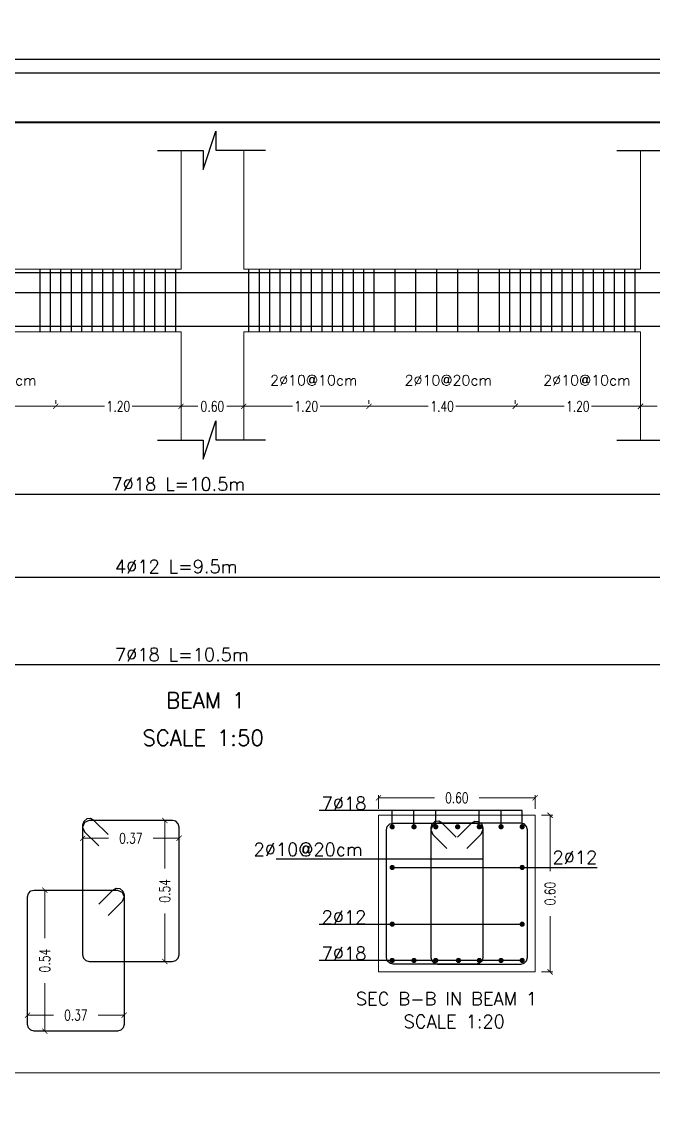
# Model space of a CAD drawing. Extents: x 166525 to 167198, y 178739 to 179747.
# Drawn here: x 167079.72 to 167091.81, y 179248.73 to 179269.75 of the extents above; entities that cross this region are included whole.
import ezdxf

# ---------------------------------------------------------------- set-up
doc = ezdxf.new("R2010")
doc.units = 0
doc.header["$MEASUREMENT"] = 0
doc.linetypes.add('AUSGEZOGEN', pattern=[0])
doc.linetypes.add('VONLAYER', pattern=[0])
doc.layers.get('0').update_dxf_attribs({"linetype": 'CONTINUOUS'})
doc.layers.get('DEFPOINTS').update_dxf_attribs({"linetype": 'CONTINUOUS'})
doc.layers.add('BEAM', color=6, linetype='CONTINUOUS', lineweight=13)
for name, color, linetype in [('BEAM-DIM', 4, 'CONTINUOUS'), ('BEAM-REIN', 2, 'CONTINUOUS'), ('COVER', 7, 'CONTINUOUS'), ('EBENE0', 7, 'AUSGEZOGEN'), ('FRAME', 2, 'CONTINUOUS'), ('MHATCH', 8, 'CONTINUOUS'), ('rebar call line', 8, 'CONTINUOUS'), ('REBARS', 2, 'CONTINUOUS'), ('Reinforcement', 10, 'CONTINUOUS'), ('TEXT', 7, 'CONTINUOUS')]:
    doc.layers.add(name, color=color, linetype=linetype)
doc.styles.add('DIM', font='simplex.shx', dxfattribs={"width": 0.75})
doc.styles.add('ROMANS', font='romans.shx')
doc.dimstyles.new('MUTASIM', dxfattribs={"dimscale": 0.9995, "dimtxt": 0.2, "dimasz": 0.1, "dimexe": 0.05, "dimexo": 0.12, "dimgap": 0.05, "dimtad": 0, "dimzin": 0, "dimdsep": 46, "dimtxsty": 'DIM', "dimblk": 'ARCHTICK', "dimcen": 0.09, "dimclrd": 35, "dimclre": 33, "dimclrt": 256, "dimazin": 0, "dimtfac": 1, "dimtofl": 0, "dimtmove": 1, "dimatfit": 3, "dimfxl": 0.18, "dimtolj": 1, "dimtzin": 0, "dimlwd": 13, "dimlwe": 9, "dimarcsym": 0})

# ---------------------------------------------------------------- blocks, each defined once
blk = doc.blocks.new('_ARCHTICK')
at = {"color": 0, "linetype": 'ByBlock', "const_width": 0.15}
blk.add_lwpolyline([(-0.5, -0.5), (0.5, 0.5)], dxfattribs=at)
blk = doc.blocks.new('*D1806')
at = {"layer": 'BEAM', "color": 33, "lineweight": 9, "transparency": 16777216}
for p, q in [((167086.551, 179254.684), (167086.551, 179254.946)), ((167089.551, 179254.684), (167089.551, 179254.946))]:
    blk.add_line(p, q, dxfattribs=at)
at = {"layer": 'BEAM', "color": 35, "lineweight": 13, "transparency": 16777216}
for p, q in [((167086.551, 179254.896), (167087.623, 179254.896)), ((167089.551, 179254.896), (167088.48, 179254.896))]:
    blk.add_line(p, q, dxfattribs=at)
at = {"layer": 'DEFPOINTS', "color": 0, "transparency": 16777216}
for p in [(167089.551, 179254.896), (167086.551, 179254.564), (167089.551, 179254.564)]:
    blk.add_point(p, dxfattribs=at)
at = {"layer": 'BEAM', "color": 35, "lineweight": 13, "transparency": 16777216, "xscale": 0.09995000000000001, "yscale": 0.09995000000000001, "zscale": 0.09995000000000001, "rotation": 180}
blk.add_blockref('_ARCHTICK', (167086.551, 179254.896), dxfattribs=at)
at = {"layer": 'BEAM', "color": 35, "lineweight": 13, "transparency": 16777216, "xscale": 0.09995000000000001, "yscale": 0.09995000000000001, "zscale": 0.09995000000000001}
blk.add_blockref('_ARCHTICK', (167089.551, 179254.896), dxfattribs=at)
at = {"layer": 'BEAM', "transparency": 16777216, "insert": (167088.051, 179254.896), "char_height": 0.1999, "attachment_point": 5, "style": 'DIM'}
blk.add_mtext('\\A1;0.60', dxfattribs=at)
blk = doc.blocks.new('*D1807')
at = {"layer": 'BEAM', "color": 33, "lineweight": 9, "transparency": 16777216}
for p, q in [((167089.671, 179254.564), (167089.887, 179254.564)), ((167089.671, 179251.564), (167089.887, 179251.564))]:
    blk.add_line(p, q, dxfattribs=at)
at = {"layer": 'BEAM', "color": 35, "lineweight": 13, "transparency": 16777216}
for p, q in [((167089.837, 179254.564), (167089.837, 179253.492)), ((167089.837, 179251.564), (167089.837, 179252.635))]:
    blk.add_line(p, q, dxfattribs=at)
at = {"layer": 'DEFPOINTS', "color": 0, "transparency": 16777216}
for p in [(167089.551, 179254.564), (167089.837, 179254.564), (167089.551, 179251.564)]:
    blk.add_point(p, dxfattribs=at)
at = {"layer": 'BEAM', "color": 35, "lineweight": 13, "transparency": 16777216, "xscale": 0.09995000000000001, "yscale": 0.09995000000000001, "zscale": 0.09995000000000001}
for p, rotation in [((167089.837, 179254.564), 90), ((167089.837, 179251.564), 270)]:
    blk.add_blockref('_ARCHTICK', p, dxfattribs=dict(at, rotation=rotation))
at = {"layer": 'BEAM', "transparency": 16777216, "insert": (167089.837, 179253.064), "char_height": 0.1999, "attachment_point": 5, "rotation": 90, "style": 'DIM'}
blk.add_mtext('\\A1;0.60', dxfattribs=at)
blk = doc.blocks.new('*D1608')
at = {"layer": 'BEAM', "color": 33, "lineweight": 9, "transparency": 16777216}
for p, q in [((167077.568, 179262.511), (167077.568, 179262.441)), ((167080.368, 179262.511), (167080.368, 179262.441))]:
    blk.add_line(p, q, dxfattribs=at)
at = {"layer": 'BEAM', "color": 35, "lineweight": 13, "transparency": 16777216}
for p, q in [((167077.568, 179262.391), (167078.704, 179262.391)), ((167080.368, 179262.391), (167079.232, 179262.391))]:
    blk.add_line(p, q, dxfattribs=at)
at = {"layer": 'DEFPOINTS', "color": 0, "transparency": 16777216}
for p in [(167077.568, 179262.391), (167080.368, 179262.391), (167080.368, 179262.391)]:
    blk.add_point(p, dxfattribs=at)
at = {"layer": 'BEAM', "color": 35, "lineweight": 13, "transparency": 16777216, "xscale": 0.09995000000000001, "yscale": 0.09995000000000001, "zscale": 0.09995000000000001, "rotation": 180}
blk.add_blockref('_ARCHTICK', (167077.568, 179262.391), dxfattribs=at)
at = {"layer": 'BEAM', "color": 35, "lineweight": 13, "transparency": 16777216, "xscale": 0.09995000000000001, "yscale": 0.09995000000000001, "zscale": 0.09995000000000001}
blk.add_blockref('_ARCHTICK', (167080.368, 179262.391), dxfattribs=at)
at = {"layer": 'BEAM', "transparency": 16777216, "insert": (167078.968, 179262.391), "char_height": 0.1999, "attachment_point": 5, "style": 'DIM'}
blk.add_mtext('\\A1;1.40', dxfattribs=at)
blk = doc.blocks.new('*D1609')
at = {"layer": 'BEAM', "color": 33, "lineweight": 9, "transparency": 16777216}
for p, q in [((167080.368, 179262.511), (167080.368, 179262.441)), ((167082.768, 179262.511), (167082.768, 179262.441))]:
    blk.add_line(p, q, dxfattribs=at)
at = {"layer": 'BEAM', "color": 35, "lineweight": 13, "transparency": 16777216}
for p, q in [((167080.368, 179262.391), (167081.304, 179262.391)), ((167082.768, 179262.391), (167081.832, 179262.391))]:
    blk.add_line(p, q, dxfattribs=at)
at = {"layer": 'DEFPOINTS', "color": 0, "transparency": 16777216}
for p in [(167080.368, 179262.391), (167082.768, 179262.391), (167082.768, 179262.391)]:
    blk.add_point(p, dxfattribs=at)
at = {"layer": 'BEAM', "color": 35, "lineweight": 13, "transparency": 16777216, "xscale": 0.09995000000000001, "yscale": 0.09995000000000001, "zscale": 0.09995000000000001, "rotation": 180}
blk.add_blockref('_ARCHTICK', (167080.368, 179262.391), dxfattribs=at)
at = {"layer": 'BEAM', "color": 35, "lineweight": 13, "transparency": 16777216, "xscale": 0.09995000000000001, "yscale": 0.09995000000000001, "zscale": 0.09995000000000001}
blk.add_blockref('_ARCHTICK', (167082.768, 179262.391), dxfattribs=at)
at = {"layer": 'BEAM', "transparency": 16777216, "insert": (167081.568, 179262.391), "char_height": 0.1999, "attachment_point": 5, "style": 'DIM'}
blk.add_mtext('\\A1;1.20', dxfattribs=at)
blk = doc.blocks.new('*D1610')
at = {"layer": 'BEAM', "color": 33, "lineweight": 9, "transparency": 16777216}
for p, q in [((167082.768, 179262.511), (167082.768, 179262.441)), ((167083.968, 179262.511), (167083.968, 179262.441))]:
    blk.add_line(p, q, dxfattribs=at)
at = {"layer": 'BEAM', "color": 35, "lineweight": 13, "transparency": 16777216}
for p, q in [((167082.768, 179262.391), (167083.09, 179262.391)), ((167083.968, 179262.391), (167083.647, 179262.391))]:
    blk.add_line(p, q, dxfattribs=at)
at = {"layer": 'DEFPOINTS', "color": 0, "transparency": 16777216}
for p in [(167082.768, 179262.391), (167083.968, 179262.391), (167083.968, 179262.391)]:
    blk.add_point(p, dxfattribs=at)
at = {"layer": 'BEAM', "color": 35, "lineweight": 13, "transparency": 16777216, "xscale": 0.09995000000000001, "yscale": 0.09995000000000001, "zscale": 0.09995000000000001, "rotation": 180}
blk.add_blockref('_ARCHTICK', (167082.768, 179262.391), dxfattribs=at)
at = {"layer": 'BEAM', "color": 35, "lineweight": 13, "transparency": 16777216, "xscale": 0.09995000000000001, "yscale": 0.09995000000000001, "zscale": 0.09995000000000001}
blk.add_blockref('_ARCHTICK', (167083.968, 179262.391), dxfattribs=at)
at = {"layer": 'BEAM', "transparency": 16777216, "insert": (167083.368, 179262.391), "char_height": 0.1999, "attachment_point": 5, "style": 'DIM'}
blk.add_mtext('\\A1;0.60', dxfattribs=at)
blk = doc.blocks.new('*D1611')
at = {"layer": 'BEAM', "color": 33, "lineweight": 9, "transparency": 16777216}
for p, q in [((167083.968, 179262.511), (167083.968, 179262.441)), ((167086.368, 179262.511), (167086.368, 179262.441))]:
    blk.add_line(p, q, dxfattribs=at)
at = {"layer": 'BEAM', "color": 35, "lineweight": 13, "transparency": 16777216}
for p, q in [((167083.968, 179262.391), (167084.904, 179262.391)), ((167086.368, 179262.391), (167085.432, 179262.391))]:
    blk.add_line(p, q, dxfattribs=at)
at = {"layer": 'DEFPOINTS', "color": 0, "transparency": 16777216}
for p in [(167083.968, 179262.391), (167086.368, 179262.391), (167086.368, 179262.391)]:
    blk.add_point(p, dxfattribs=at)
at = {"layer": 'BEAM', "color": 35, "lineweight": 13, "transparency": 16777216, "xscale": 0.09995000000000001, "yscale": 0.09995000000000001, "zscale": 0.09995000000000001, "rotation": 180}
blk.add_blockref('_ARCHTICK', (167083.968, 179262.391), dxfattribs=at)
at = {"layer": 'BEAM', "color": 35, "lineweight": 13, "transparency": 16777216, "xscale": 0.09995000000000001, "yscale": 0.09995000000000001, "zscale": 0.09995000000000001}
blk.add_blockref('_ARCHTICK', (167086.368, 179262.391), dxfattribs=at)
at = {"layer": 'BEAM', "transparency": 16777216, "insert": (167085.168, 179262.391), "char_height": 0.1999, "attachment_point": 5, "style": 'DIM'}
blk.add_mtext('\\A1;1.20', dxfattribs=at)
blk = doc.blocks.new('*D1612')
at = {"layer": 'BEAM', "color": 33, "lineweight": 9, "transparency": 16777216}
for p, q in [((167086.368, 179262.511), (167086.368, 179262.441)), ((167089.168, 179262.511), (167089.168, 179262.441))]:
    blk.add_line(p, q, dxfattribs=at)
at = {"layer": 'BEAM', "color": 35, "lineweight": 13, "transparency": 16777216}
for p, q in [((167086.368, 179262.391), (167087.504, 179262.391)), ((167089.168, 179262.391), (167088.032, 179262.391))]:
    blk.add_line(p, q, dxfattribs=at)
at = {"layer": 'DEFPOINTS', "color": 0, "transparency": 16777216}
for p in [(167086.368, 179262.391), (167089.168, 179262.391), (167089.168, 179262.391)]:
    blk.add_point(p, dxfattribs=at)
at = {"layer": 'BEAM', "color": 35, "lineweight": 13, "transparency": 16777216, "xscale": 0.09995000000000001, "yscale": 0.09995000000000001, "zscale": 0.09995000000000001, "rotation": 180}
blk.add_blockref('_ARCHTICK', (167086.368, 179262.391), dxfattribs=at)
at = {"layer": 'BEAM', "color": 35, "lineweight": 13, "transparency": 16777216, "xscale": 0.09995000000000001, "yscale": 0.09995000000000001, "zscale": 0.09995000000000001}
blk.add_blockref('_ARCHTICK', (167089.168, 179262.391), dxfattribs=at)
at = {"layer": 'BEAM', "transparency": 16777216, "insert": (167087.768, 179262.391), "char_height": 0.1999, "attachment_point": 5, "style": 'DIM'}
blk.add_mtext('\\A1;1.40', dxfattribs=at)
blk = doc.blocks.new('*D1613')
at = {"layer": 'BEAM', "color": 33, "lineweight": 9, "transparency": 16777216}
for p, q in [((167089.168, 179262.511), (167089.168, 179262.441)), ((167091.568, 179262.511), (167091.568, 179262.441))]:
    blk.add_line(p, q, dxfattribs=at)
at = {"layer": 'BEAM', "color": 35, "lineweight": 13, "transparency": 16777216}
for p, q in [((167089.168, 179262.391), (167090.104, 179262.391)), ((167091.568, 179262.391), (167090.632, 179262.391))]:
    blk.add_line(p, q, dxfattribs=at)
at = {"layer": 'DEFPOINTS', "color": 0, "transparency": 16777216}
for p in [(167089.168, 179262.391), (167091.568, 179262.391), (167091.568, 179262.391)]:
    blk.add_point(p, dxfattribs=at)
at = {"layer": 'BEAM', "color": 35, "lineweight": 13, "transparency": 16777216, "xscale": 0.09995000000000001, "yscale": 0.09995000000000001, "zscale": 0.09995000000000001, "rotation": 180}
blk.add_blockref('_ARCHTICK', (167089.168, 179262.391), dxfattribs=at)
at = {"layer": 'BEAM', "color": 35, "lineweight": 13, "transparency": 16777216, "xscale": 0.09995000000000001, "yscale": 0.09995000000000001, "zscale": 0.09995000000000001}
blk.add_blockref('_ARCHTICK', (167091.568, 179262.391), dxfattribs=at)
at = {"layer": 'BEAM', "transparency": 16777216, "insert": (167090.368, 179262.391), "char_height": 0.1999, "attachment_point": 5, "style": 'DIM'}
blk.add_mtext('\\A1;1.20', dxfattribs=at)
blk = doc.blocks.new('*D1614')
at = {"layer": 'BEAM', "color": 33, "lineweight": 9, "transparency": 16777216}
for p, q in [((167091.568, 179262.511), (167091.568, 179262.441)), ((167092.768, 179262.511), (167092.768, 179262.441))]:
    blk.add_line(p, q, dxfattribs=at)
at = {"layer": 'BEAM', "color": 35, "lineweight": 13, "transparency": 16777216}
for p, q in [((167091.568, 179262.391), (167091.89, 179262.391)), ((167092.768, 179262.391), (167092.447, 179262.391))]:
    blk.add_line(p, q, dxfattribs=at)
at = {"layer": 'DEFPOINTS', "color": 0, "transparency": 16777216}
for p in [(167091.568, 179262.391), (167092.768, 179262.391), (167092.768, 179262.391)]:
    blk.add_point(p, dxfattribs=at)
at = {"layer": 'BEAM', "color": 35, "lineweight": 13, "transparency": 16777216, "xscale": 0.09995000000000001, "yscale": 0.09995000000000001, "zscale": 0.09995000000000001, "rotation": 180}
blk.add_blockref('_ARCHTICK', (167091.568, 179262.391), dxfattribs=at)
at = {"layer": 'BEAM', "color": 35, "lineweight": 13, "transparency": 16777216, "xscale": 0.09995000000000001, "yscale": 0.09995000000000001, "zscale": 0.09995000000000001}
blk.add_blockref('_ARCHTICK', (167092.768, 179262.391), dxfattribs=at)
at = {"layer": 'BEAM', "transparency": 16777216, "insert": (167092.168, 179262.391), "char_height": 0.1999, "attachment_point": 5, "style": 'DIM'}
blk.add_mtext('\\A1;0.60', dxfattribs=at)
blk = doc.blocks.new('*D1824')
at = {"layer": 'BEAM', "color": 33, "lineweight": 9, "transparency": 16777216}
for p, q in [((167082.485, 179254.465), (167082.408, 179254.465)), ((167082.485, 179251.765), (167082.408, 179251.765))]:
    blk.add_line(p, q, dxfattribs=at)
at = {"layer": 'BEAM', "color": 35, "lineweight": 13, "transparency": 16777216}
for p, q in [((167082.458, 179254.465), (167082.458, 179253.546)), ((167082.458, 179251.765), (167082.458, 179252.683))]:
    blk.add_line(p, q, dxfattribs=at)
at = {"layer": 'DEFPOINTS', "color": 0, "transparency": 16777216}
for p in [(167082.458, 179254.465), (167082.605, 179254.465), (167082.605, 179251.765)]:
    blk.add_point(p, dxfattribs=at)
at = {"layer": 'BEAM', "color": 35, "lineweight": 13, "transparency": 16777216, "xscale": 0.09995000000000001, "yscale": 0.09995000000000001, "zscale": 0.09995000000000001}
for p, rotation in [((167082.458, 179254.465), 90), ((167082.458, 179251.765), 270)]:
    blk.add_blockref('_ARCHTICK', p, dxfattribs=dict(at, rotation=rotation))
at = {"layer": 'BEAM', "transparency": 16777216, "insert": (167082.458, 179253.115), "char_height": 0.1999, "attachment_point": 5, "rotation": 90, "style": 'DIM'}
blk.add_mtext('\\A1;0.54', dxfattribs=at)
blk = doc.blocks.new('*D1825')
at = {"layer": 'BEAM', "color": 33, "lineweight": 9, "transparency": 16777216}
for p, q in [((167080.884, 179254.218), (167080.884, 179254.073)), ((167082.732, 179254.218), (167082.732, 179254.073))]:
    blk.add_line(p, q, dxfattribs=at)
at = {"layer": 'BEAM', "color": 35, "lineweight": 13, "transparency": 16777216}
for p, q in [((167080.884, 179254.123), (167081.38, 179254.123)), ((167082.732, 179254.123), (167082.236, 179254.123))]:
    blk.add_line(p, q, dxfattribs=at)
at = {"layer": 'DEFPOINTS', "color": 0, "transparency": 16777216}
for p in [(167080.884, 179254.338), (167082.732, 179254.338), (167082.732, 179254.123)]:
    blk.add_point(p, dxfattribs=at)
at = {"layer": 'BEAM', "color": 35, "lineweight": 13, "transparency": 16777216, "xscale": 0.09995000000000001, "yscale": 0.09995000000000001, "zscale": 0.09995000000000001, "rotation": 180}
blk.add_blockref('_ARCHTICK', (167080.884, 179254.123), dxfattribs=at)
at = {"layer": 'BEAM', "color": 35, "lineweight": 13, "transparency": 16777216, "xscale": 0.09995000000000001, "yscale": 0.09995000000000001, "zscale": 0.09995000000000001}
blk.add_blockref('_ARCHTICK', (167082.732, 179254.123), dxfattribs=at)
at = {"layer": 'BEAM', "transparency": 16777216, "insert": (167081.808, 179254.123), "char_height": 0.1999, "attachment_point": 5, "style": 'DIM'}
blk.add_mtext('\\A1;0.37', dxfattribs=at)
blk = doc.blocks.new('*D1826')
at = {"layer": 'BEAM', "color": 33, "lineweight": 9, "transparency": 16777216}
for p, q in [((167079.829, 179250.678), (167079.829, 179250.787)), ((167081.677, 179250.678), (167081.677, 179250.787))]:
    blk.add_line(p, q, dxfattribs=at)
at = {"layer": 'BEAM', "color": 35, "lineweight": 13, "transparency": 16777216}
for p, q in [((167079.829, 179250.737), (167080.325, 179250.737)), ((167081.677, 179250.737), (167081.182, 179250.737))]:
    blk.add_line(p, q, dxfattribs=at)
at = {"layer": 'DEFPOINTS', "color": 0, "transparency": 16777216}
for p in [(167079.829, 179250.558), (167081.677, 179250.737), (167081.677, 179250.558)]:
    blk.add_point(p, dxfattribs=at)
at = {"layer": 'BEAM', "color": 35, "lineweight": 13, "transparency": 16777216, "xscale": 0.09995000000000001, "yscale": 0.09995000000000001, "zscale": 0.09995000000000001, "rotation": 180}
blk.add_blockref('_ARCHTICK', (167079.829, 179250.737), dxfattribs=at)
at = {"layer": 'BEAM', "color": 35, "lineweight": 13, "transparency": 16777216, "xscale": 0.09995000000000001, "yscale": 0.09995000000000001, "zscale": 0.09995000000000001}
blk.add_blockref('_ARCHTICK', (167081.677, 179250.737), dxfattribs=at)
at = {"layer": 'BEAM', "transparency": 16777216, "insert": (167080.753, 179250.737), "char_height": 0.1999, "attachment_point": 5, "style": 'DIM'}
blk.add_mtext('\\A1;0.37', dxfattribs=at)
blk = doc.blocks.new('*D1827')
at = {"layer": 'BEAM', "color": 33, "lineweight": 9, "transparency": 16777216}
for p, q in [((167080.076, 179253.131), (167080.209, 179253.131)), ((167080.076, 179250.431), (167080.209, 179250.431))]:
    blk.add_line(p, q, dxfattribs=at)
at = {"layer": 'BEAM', "color": 35, "lineweight": 13, "transparency": 16777216}
for p, q in [((167080.159, 179253.131), (167080.159, 179252.213)), ((167080.159, 179250.431), (167080.159, 179251.349))]:
    blk.add_line(p, q, dxfattribs=at)
at = {"layer": 'DEFPOINTS', "color": 0, "transparency": 16777216}
for p in [(167079.956, 179253.131), (167080.159, 179253.131), (167079.956, 179250.431)]:
    blk.add_point(p, dxfattribs=at)
at = {"layer": 'BEAM', "color": 35, "lineweight": 13, "transparency": 16777216, "xscale": 0.09995000000000001, "yscale": 0.09995000000000001, "zscale": 0.09995000000000001}
for p, rotation in [((167080.159, 179253.131), 90), ((167080.159, 179250.431), 270)]:
    blk.add_blockref('_ARCHTICK', p, dxfattribs=dict(at, rotation=rotation))
at = {"layer": 'BEAM', "transparency": 16777216, "insert": (167080.159, 179251.781), "char_height": 0.1999, "attachment_point": 5, "rotation": 90, "style": 'DIM'}
blk.add_mtext('\\A1;0.54', dxfattribs=at)

msp = doc.modelspace()

# ---------------------------------------------------------------- linework, layer by layer
at = {"layer": 'BEAM'}
for p, q in [((167082.76832, 179267.2915), (167082.76832, 179265.01802)), ((167083.96832, 179267.2915), (167083.96832, 179265.01802)), ((167091.56832, 179267.2915), (167091.56832, 179265.01802)), ((167075.16832, 179265.01802), (167082.76832, 179265.01802)), ((167083.96832, 179265.01802), (167091.56832, 179265.01802)), ((167075.16832, 179263.81802), (167082.76832, 179263.81802)), ((167082.76832, 179263.81802), (167082.76832, 179261.74675)), ((167083.96832, 179263.81802), (167083.96832, 179261.74675)), ((167083.96832, 179263.81802), (167091.56832, 179263.81802)), ((167091.56832, 179263.81802), (167091.56832, 179261.74675))]:
    msp.add_line(p, q, dxfattribs=at)
msp.add_lwpolyline([(167086.55142, 179251.56359), (167089.55142, 179251.56359), (167089.55142, 179254.56359), (167086.55142, 179254.56359)], close=True, dxfattribs=at)
at = {"layer": 'BEAM-REIN', "const_width": 0.0475}
for points in [[(167086.78657, 179254.34262, 1), (167086.83907, 179254.34262, 1)], [(167087.20357, 179254.34262, 1), (167087.25607, 179254.34262, 1)], [(167087.62057, 179254.34262, 1), (167087.67307, 179254.34262, 1)], [(167088.03995, 179254.34262, 1), (167088.09245, 179254.34262, 1)], [(167088.45457, 179254.34262, 1), (167088.50707, 179254.34262, 1)], [(167088.87157, 179254.34262, 1), (167088.92407, 179254.34262, 1)], [(167089.27542, 179254.34262, 1), (167089.32792, 179254.34262, 1)], [(167086.78657, 179253.56389, 1), (167086.83907, 179253.56389, 1)], [(167089.27542, 179253.56389, 1), (167089.32792, 179253.56389, 1)], [(167086.78657, 179252.47845, 1), (167086.83907, 179252.47845, 1)], [(167089.27542, 179252.47845, 1), (167089.32792, 179252.47845, 1)], [(167086.78657, 179251.78461, 1), (167086.83907, 179251.78461, 1)], [(167087.20357, 179251.78461, 1), (167087.25607, 179251.78461, 1)], [(167087.62057, 179251.78461, 1), (167087.67307, 179251.78461, 1)], [(167088.05667, 179251.78461, 1), (167088.10917, 179251.78461, 1)], [(167088.45457, 179251.78461, 1), (167088.50707, 179251.78461, 1)], [(167088.87157, 179251.78461, 1), (167088.92407, 179251.78461, 1)], [(167089.27542, 179251.78461, 1), (167089.32792, 179251.78461, 1)]]:
    msp.add_lwpolyline(points, format="xyb", close=True, dxfattribs=at)
at = {"layer": 'COVER', "flags": 128}
for points in [[(167043.74335, 179311.08886), (167103.6646, 179311.08886), (167103.6646, 179268.76636), (167043.74335, 179268.76636)], [(167043.12657, 179269.038), (167103.04782, 179269.038), (167103.04782, 179226.7155), (167043.12657, 179226.7155)]]:
    msp.add_lwpolyline(points, close=True, dxfattribs=at)
at = {"layer": 'EBENE0', "color": 8, "linetype": 'AUSGEZOGEN'}
for p, q in [((167083.19358, 179266.92332), (167083.43155, 179267.65482)), ((167083.43155, 179267.65482), (167083.43155, 179267.2915)), ((167082.31494, 179267.28907), (167083.19358, 179267.28907)), ((167083.19358, 179267.28907), (167083.19358, 179266.92332)), ((167083.43155, 179267.2915), (167084.3834, 179267.2915)), ((167091.11494, 179267.28907), (167091.99358, 179267.28907)), ((167083.19358, 179261.37856), (167083.43155, 179262.11007)), ((167083.43155, 179262.11007), (167083.43155, 179261.74675)), ((167082.31494, 179261.74432), (167083.19358, 179261.74432)), ((167083.19358, 179261.74432), (167083.19358, 179261.37856)), ((167083.43155, 179261.74675), (167084.3834, 179261.74675)), ((167091.11494, 179261.74432), (167091.99358, 179261.74432))]:
    msp.add_line(p, q, dxfattribs=at)
at = {"layer": 'FRAME', "color": 8, "linetype": 'Continuous', "lineweight": 0}
msp.add_line((167096.57581, 179249.63165), (167070.4189, 179249.63165), dxfattribs=at)
at = {"layer": 'MHATCH', "const_width": 0.03562, "flags": 128}
msp.add_lwpolyline([(167044.69407, 179267.82675), (167101.48032, 179267.82675), (167101.48032, 179227.92675), (167044.69407, 179227.92675)], close=True, dxfattribs=at)
at = {"layer": 'MHATCH'}
msp.add_lwpolyline([(167045.05032, 179267.82675), (167101.48032, 179267.82675), (167101.48032, 179227.92675)], dxfattribs=at)
at = {"layer": 'rebar call line'}
for p, q in [((167089.30167, 179254.65175), (167085.41452, 179254.65175)), ((167086.81282, 179254.34262), (167086.81282, 179254.65175)), ((167087.22982, 179254.34262), (167087.22982, 179254.65175)), ((167087.64682, 179254.34262), (167087.64682, 179254.65175)), ((167088.48082, 179254.34262), (167088.48082, 179254.65175)), ((167088.89782, 179254.34262), (167088.89782, 179254.65175)), ((167089.30167, 179254.34262), (167089.30167, 179254.65175)), ((167084.5872, 179253.73168), (167088.54965, 179253.73168)), ((167090.7371, 179253.55958), (167086.78693, 179253.55958)), ((167089.30167, 179252.47414), (167085.41452, 179252.47414)), ((167089.30167, 179251.78065), (167085.41452, 179251.78065))]:
    msp.add_line(p, q, dxfattribs=at)
at = {"layer": 'REBARS'}
for points in [[(167092.64186, 179264.04643), (167092.64186, 179264.84643), (167092.62825, 179264.89723), (167092.59106, 179264.93442), (167092.54026, 179264.94803), (167074.14266, 179264.94803), (167074.09186, 179264.93442), (167074.05467, 179264.89723), (167074.04106, 179264.84643), (167074.04106, 179264.04643)], [(167092.70902, 179264.8201), (167092.70902, 179264.0201), (167092.69541, 179263.9693), (167092.65822, 179263.93211), (167092.60742, 179263.9185), (167074.20982, 179263.9185), (167074.15902, 179263.93211), (167074.12183, 179263.9693), (167074.10822, 179264.0201), (167074.10822, 179264.8201)], [(167092.59016, 179264.22467), (167092.59016, 179264.46065), (167092.57655, 179264.51145), (167092.53936, 179264.54864), (167092.48856, 179264.56225), (167074.17144, 179264.56225), (167074.12064, 179264.54864), (167074.08345, 179264.51145), (167074.06984, 179264.46065), (167074.06984, 179264.22467)], [(167092.64186, 179259.80252), (167092.64186, 179260.60252), (167092.62825, 179260.65332), (167092.59106, 179260.69051), (167092.54026, 179260.70412), (167074.14266, 179260.70412), (167074.09186, 179260.69051), (167074.05467, 179260.65332), (167074.04106, 179260.60252), (167074.04106, 179259.80252)], [(167092.59016, 179258.77881), (167092.59016, 179259.01479), (167092.57655, 179259.06559), (167092.53936, 179259.10278), (167092.48856, 179259.11639), (167074.17144, 179259.11639), (167074.12064, 179259.10278), (167074.08345, 179259.06559), (167074.06984, 179259.01479), (167074.06984, 179258.77881)], [(167092.70902, 179258.34402), (167092.70902, 179257.54402), (167092.69541, 179257.49322), (167092.65822, 179257.45603), (167092.60742, 179257.44242), (167074.20982, 179257.44242), (167074.15902, 179257.45603), (167074.12183, 179257.49322), (167074.10822, 179257.54402), (167074.10822, 179258.34402)]]:
    msp.add_lwpolyline(points, dxfattribs=at)
for points in [[(167081.37011, 179254.19515, 0), (167081.1007, 179254.46456, 0), (167081.03569, 179254.49933, 0), (167080.96231, 179254.4921, 0), (167080.90531, 179254.44533, 0), (167080.88391, 179254.37477, 0), (167080.88391, 179251.89156, 0), (167080.90093, 179251.82806, 0), (167080.94741, 179251.78157, 0), (167081.01091, 179251.76456, 0), (167082.60513, 179251.76456, 0), (167082.66863, 179251.78157, 0), (167082.71512, 179251.82806, 0), (167082.73213, 179251.89156, 0), (167082.73213, 179254.33756, 0), (167082.71512, 179254.40106, 0), (167082.66863, 179254.44754, 0), (167082.60513, 179254.46456, 0), (167081.01091, 179254.46456, 0), (167080.92111, 179254.42736, 0), (167080.88391, 179254.33756, 0), (167080.92111, 179254.24776, 0), (167081.19052, 179253.97835, 0)], [(167088.06345, 179254.14418, 0), (167088.33286, 179254.41359, 0), (167088.39787, 179254.44836, 0), (167088.47125, 179254.44113, 0), (167088.52824, 179254.39436, 0), (167088.54965, 179254.3238, 0), (167088.54965, 179251.84059, 0), (167088.53263, 179251.77709, 0), (167088.48615, 179251.7306, 0), (167088.42265, 179251.71359, 0), (167086.82842, 179251.71359, 0), (167086.76492, 179251.7306, 0), (167086.71844, 179251.77709, 0), (167086.70142, 179251.84059, 0), (167086.70142, 179254.28659, 0), (167086.71844, 179254.35009, 0), (167086.76492, 179254.39657, 0), (167086.82842, 179254.41359, 0), (167088.42265, 179254.41359, 0), (167088.51245, 179254.37639, 0), (167088.54965, 179254.28659, 0), (167088.51245, 179254.19678, 0), (167088.24304, 179253.92738, 0)], [(167088.0394, 179254.14418, 0), (167087.76999, 179254.41359, 0), (167087.70498, 179254.44836, 0), (167087.6316, 179254.44113, 0), (167087.5746, 179254.39436, 0), (167087.5532, 179254.3238, 0), (167087.5532, 179251.84059, 0), (167087.57022, 179251.77709, 0), (167087.6167, 179251.7306, 0), (167087.6802, 179251.71359, 0), (167089.27442, 179251.71359, 0), (167089.33792, 179251.7306, 0), (167089.38441, 179251.77709, 0), (167089.40142, 179251.84059, 0), (167089.40142, 179254.28659, 0), (167089.38441, 179254.35009, 0), (167089.33792, 179254.39657, 0), (167089.27442, 179254.41359, 0), (167087.6802, 179254.41359, 0), (167087.5904, 179254.37639, 0), (167087.5532, 179254.28659, 0), (167087.5904, 179254.19678, 0), (167087.85981, 179253.92738, 0)], [(167081.19115, 179252.86155, 0), (167081.46056, 179253.13096, 0), (167081.52557, 179253.16573, 0), (167081.59895, 179253.1585, 0), (167081.65595, 179253.11173, 0), (167081.67735, 179253.04117, 0), (167081.67735, 179250.55796, 0), (167081.66034, 179250.49446, 0), (167081.61385, 179250.44797, 0), (167081.55035, 179250.43096, 0), (167079.95613, 179250.43096, 0), (167079.89263, 179250.44797, 0), (167079.84614, 179250.49446, 0), (167079.82913, 179250.55796, 0), (167079.82913, 179253.00396, 0), (167079.84614, 179253.06746, 0), (167079.89263, 179253.11394, 0), (167079.95613, 179253.13096, 0), (167081.55035, 179253.13096, 0), (167081.64015, 179253.09376, 0), (167081.67735, 179253.00396, 0), (167081.64015, 179252.91415, 0), (167081.37075, 179252.64475, 0)]]:
    msp.add_polyline3d(points, dxfattribs=at)
at = {"layer": 'Reinforcement', "linetype": 'VONLAYER'}
for p, q in [((167080.06832, 179263.81802), (167080.06832, 179265.01802)), ((167080.26832, 179263.81802), (167080.26832, 179265.01802)), ((167080.46832, 179263.81802), (167080.46832, 179265.01802)), ((167080.66832, 179263.81802), (167080.66832, 179265.01802)), ((167080.86832, 179263.81802), (167080.86832, 179265.01802)), ((167081.06832, 179263.81802), (167081.06832, 179265.01802)), ((167081.26832, 179263.81802), (167081.26832, 179265.01802)), ((167081.46832, 179263.81802), (167081.46832, 179265.01802)), ((167081.66832, 179263.81802), (167081.66832, 179265.01802)), ((167081.86832, 179263.81802), (167081.86832, 179265.01802)), ((167082.06832, 179263.81802), (167082.06832, 179265.01802)), ((167082.26832, 179263.81802), (167082.26832, 179265.01802)), ((167082.46832, 179263.81802), (167082.46832, 179265.01802)), ((167082.66832, 179263.81802), (167082.66832, 179265.01802)), ((167084.06832, 179263.81802), (167084.06832, 179265.01802)), ((167084.26832, 179263.81802), (167084.26832, 179265.01802)), ((167084.46832, 179263.81802), (167084.46832, 179265.01802)), ((167084.66832, 179263.81802), (167084.66832, 179265.01802)), ((167084.86832, 179263.81802), (167084.86832, 179265.01802)), ((167085.06832, 179263.81802), (167085.06832, 179265.01802)), ((167085.26832, 179263.81802), (167085.26832, 179265.01802)), ((167085.46832, 179263.81802), (167085.46832, 179265.01802)), ((167085.66832, 179263.81802), (167085.66832, 179265.01802)), ((167085.86832, 179263.81802), (167085.86832, 179265.01802)), ((167086.06832, 179263.81802), (167086.06832, 179265.01802)), ((167086.26832, 179263.81802), (167086.26832, 179265.01802)), ((167086.46832, 179263.81802), (167086.46832, 179265.01802)), ((167086.86832, 179263.81802), (167086.86832, 179265.01802)), ((167087.26832, 179263.81802), (167087.26832, 179265.01802)), ((167087.66832, 179263.81802), (167087.66832, 179265.01802)), ((167088.06832, 179263.81802), (167088.06832, 179265.01802)), ((167088.46832, 179263.81802), (167088.46832, 179265.01802)), ((167088.86832, 179263.81802), (167088.86832, 179265.01802)), ((167089.06832, 179263.81802), (167089.06832, 179265.01802)), ((167089.26832, 179263.81802), (167089.26832, 179265.01802)), ((167089.46832, 179263.81802), (167089.46832, 179265.01802)), ((167089.66832, 179263.81802), (167089.66832, 179265.01802)), ((167089.86832, 179263.81802), (167089.86832, 179265.01802)), ((167090.06832, 179263.81802), (167090.06832, 179265.01802)), ((167090.26832, 179263.81802), (167090.26832, 179265.01802)), ((167090.46832, 179263.81802), (167090.46832, 179265.01802)), ((167090.66832, 179263.81802), (167090.66832, 179265.01802)), ((167090.86832, 179263.81802), (167090.86832, 179265.01802)), ((167091.06832, 179263.81802), (167091.06832, 179265.01802)), ((167091.26832, 179263.81802), (167091.26832, 179265.01802)), ((167091.46832, 179263.81802), (167091.46832, 179265.01802))]:
    msp.add_line(p, q, dxfattribs=at)

# ---------------------------------------------------------------- texts
at = {"layer": 'BEAM-DIM', "style": 'ROMANS'}
for s, height, p in [('2%%C10@20cm', 0.2, (167078.32909, 179262.78925)), ('2%%C10@10cm', 0.2, (167084.47494, 179262.78925)), ('2%%C10@20cm', 0.2, (167087.05082, 179262.78925)), ('2%%C10@10cm', 0.2, (167089.70558, 179262.78925)), ('7%%C18 L=10.5m', 0.25, (167081.43554, 179260.7761)), ('4%%C12 L=9.5m', 0.25, (167081.5027, 179259.1992)), ('7%%C18 L=10.5m', 0.25, (167081.5027, 179257.5144)), ('7%%C18', 0.25, (167085.46081, 179254.66559)), ('2%%C10@20cm', 0.25, (167084.15684, 179253.78366)), ('2%%C12', 0.25, (167089.8829, 179253.63109)), ('2%%C12', 0.25, (167085.46081, 179252.48798)), ('7%%C18', 0.25, (167085.46081, 179251.79449))]:
    msp.add_text(s, height=height, dxfattribs=at).set_placement(p)
at = {"layer": 'TEXT', "style": 'ROMANS'}
for s, height, p in [('BEAM 1', 0.3, (167082.48071, 179256.61187, -2225.19458)), ('SCALE 1:50', 0.3, (167082.02709, 179255.89528)), ('SEC B-B IN BEAM 1 ', 0.25, (167086.11618, 179250.92634, 186)), ('SCALE 1:20', 0.25, (167087.03043, 179250.49066, 193.75))]:
    msp.add_text(s, height=height, dxfattribs=at).set_placement(p)

# ---------------------------------------------------------------- dimensions: what is measured, and where the dimension line sits
at = {"layer": 'BEAM'}
for base, p1, p2, text, override, picture, middle in [((167080.36832, 179262.39137), (167077.56832, 179262.39137), (167080.36832, 179262.39137), '1.40', {"dimlfac": 50}, '*D1608', (167078.96832, 179262.39137)), ((167082.76832, 179262.39137), (167080.36832, 179262.39137), (167082.76832, 179262.39137), '1.20', {"dimlfac": 50}, '*D1609', (167081.56832, 179262.39137)), ((167083.96832, 179262.39137), (167082.76832, 179262.39137), (167083.96832, 179262.39137), '0.60', {"dimlfac": 50}, '*D1610', (167083.36832, 179262.39137)), ((167086.36832, 179262.39137), (167083.96832, 179262.39137), (167086.36832, 179262.39137), '1.20', {"dimlfac": 50}, '*D1611', (167085.16832, 179262.39137)), ((167089.16832, 179262.39137), (167086.36832, 179262.39137), (167089.16832, 179262.39137), '1.40', {"dimlfac": 50}, '*D1612', (167087.76832, 179262.39137)), ((167091.56832, 179262.39137), (167089.16832, 179262.39137), (167091.56832, 179262.39137), '1.20', {"dimlfac": 50}, '*D1613', (167090.36832, 179262.39137)), ((167092.76832, 179262.39137), (167091.56832, 179262.39137), (167092.76832, 179262.39137), '0.60', {"dimlfac": 50}, '*D1614', (167092.16832, 179262.39137)), ((167089.55142, 179254.89594), (167086.55142, 179254.56359), (167089.55142, 179254.56359), '0.60', {"dimgap": 0.2, "dimlfac": 20}, '*D1806', (167088.05142, 179254.89594)), ((167082.73213, 179254.12294), (167080.88391, 179254.33756), (167082.73213, 179254.33756), '0.37', {"dimgap": 0.2, "dimlfac": 20}, '*D1825', (167081.80802, 179254.12294)), ((167081.67735, 179250.73717), (167079.82913, 179250.55796), (167081.67735, 179250.55796), '0.37', {"dimgap": 0.2, "dimlfac": 20}, '*D1826', (167080.75324, 179250.73717))]:
    dim = msp.add_linear_dim(base=base, p1=p1, p2=p2, text=text, dimstyle='MUTASIM', override=override, dxfattribs=at)
    dim.commit()
    dim.dimension.update_dxf_attribs({"geometry": picture, "text_midpoint": middle})
for base, p1, p2, text, picture, middle in [((167089.83677, 179254.56359), (167089.55142, 179251.56359), (167089.55142, 179254.56359), '0.60', '*D1807', (167089.83677, 179253.06359)), ((167082.45827, 179254.46456), (167082.60513, 179251.76456), (167082.60513, 179254.46456), '0.54', '*D1824', (167082.45827, 179253.11456)), ((167080.15884, 179253.13096), (167079.95613, 179250.43096), (167079.95613, 179253.13096), '0.54', '*D1827', (167080.15884, 179251.78096))]:
    dim = msp.add_linear_dim(base=base, p1=p1, p2=p2, angle=90, text=text, dimstyle='MUTASIM', override={"dimgap": 0.2, "dimlfac": 20}, dxfattribs=at)
    dim.commit()
    dim.dimension.update_dxf_attribs({"geometry": picture, "text_midpoint": middle})

doc.saveas('drawing.dxf')
